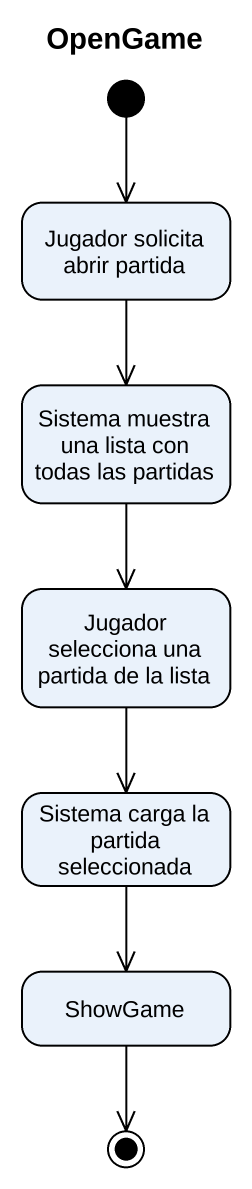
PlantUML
@startuml
title OpenGame
hide empty description
state "Jugador solicita abrir partida" as Jugador_solicita_abrir
state "Sistema muestra una lista con todas las partidas" as Sistema_muestra_una_lista
state "Jugador selecciona una partida de la lista" as Jugador_selecciona_una
state "Sistema carga la partida seleccionada" as Sistema_carga_la_partida
state ShowGame
[*] --> Jugador_solicita_abrir
Jugador_solicita_abrir --> Sistema_muestra_una_lista
Sistema_muestra_una_lista --> Jugador_selecciona_una
Jugador_selecciona_una --> Sistema_carga_la_partida
Sistema_carga_la_partida --> ShowGame
ShowGame --> [*]
@enduml
